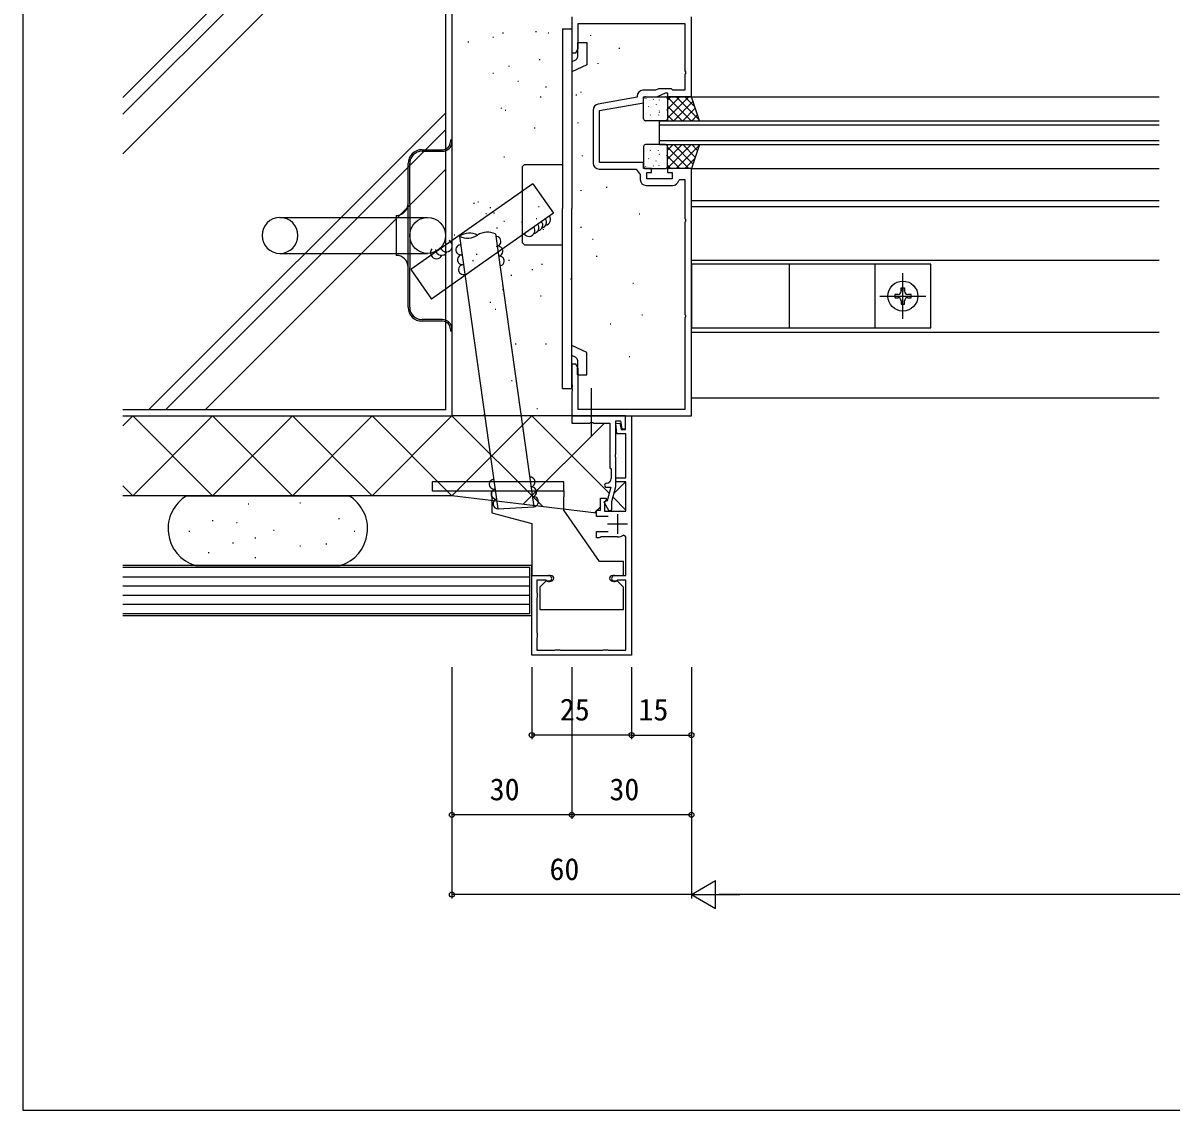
# Model space of a CAD drawing. Units: millimetres, scale not verified. Extents: x -437 to 438, y -681 to 679.
# Drawn here: x -436.7 to -149, y -681.2 to -408.7 of the extents above; entities that cross this region are included whole.
import ezdxf
from ezdxf.enums import TextEntityAlignment as Align

# ---------------------------------------------------------------- set-up
doc = ezdxf.new("R2010")
doc.units = ezdxf.units.MM
doc.header["$LTSCALE"] = 4
for name, color, linetype in [('0-2_YKK_11', 7, 'Continuous'), ('0-3_YKK_12', 2, 'Continuous'), ('0-4_YKK_13', 4, 'Continuous'), ('0-5_YKK_D', 6, 'Continuous'), ('0-6_YKK_ZWAK', 7, 'Continuous'), ('0-7_YSS_K', 3, 'Continuous'), ('0-8_YSS_KE', 3, 'Continuous')]:
    doc.layers.add(name, color=color, linetype=linetype)
doc.styles.add('ＭＳ ゴシック', font='')
doc.styles.get('ＭＳ ゴシック').set_extended_font_data('MS Gothic')

msp = doc.modelspace()

# ---------------------------------------------------------------- linework, layer by layer
at = {"layer": '0-2_YKK_11'}
for p, q in [((-293.82, -430.53), (-293.82, -443.83)), ((-280.52, -449.43), (-273.86, -449.43)), ((-287.69, -531.799), (-287.69, -536.799)), ((-285.19, -534.299), (-290.19, -534.299))]:
    msp.add_line(p, q, dxfattribs=at)
for points in [[(-299.19, -407.2), (-299.19, -416.2), (-298.19, -416.2), (-297.56, -415.108), (-297.56, -408.83), (-270.82, -408.83), (-270.82, -420.741), (-270.7, -420.925), (-270.7, -421.474), (-270.82, -421.658), (-270.82, -425.57), (-273.82, -425.57), (-274.19, -425.2), (-277.403, -425.2), (-278.196, -425.57), (-281.32, -425.57)], [(-269.19, -507.2), (-269.19, -445.2), (-275.19, -445.2), (-275.19, -446.2), (-273.99, -446.2), (-273.99, -447.8), (-280.39, -447.8), (-280.39, -446.2), (-279.19, -446.2), (-279.19, -445.2), (-281.19, -445.2), (-281.19, -443.7), (-292.19, -443.7), (-292.19, -430.639), (-281.19, -428.7), (-281.19, -427.2), (-277.835, -427.2), (-275.69, -426.2), (-275.19, -426.2), (-275.19, -427.2), (-269.19, -427.2), (-269.19, -407.2)], [(-282.82, -427.07), (-282.82, -427.332), (-292.581, -429.053)], [(-292.32, -445.33), (-282.99, -445.33), (-282.02, -446.715), (-282.02, -447.93)], [(-272.377, -448.155), (-272.081, -447.9), (-270.82, -447.9), (-270.82, -457.741), (-270.7, -457.925), (-270.7, -458.474), (-270.82, -458.658), (-270.82, -481.741), (-270.7, -481.925), (-270.7, -482.474), (-270.82, -482.658), (-270.82, -505.57), (-297.56, -505.57), (-297.56, -495.291), (-298.19, -494.2), (-299.19, -494.2), (-299.19, -499.241), (-299.07, -499.425), (-299.07, -499.974), (-299.19, -500.158), (-299.19, -500.241), (-299.07, -500.425), (-299.07, -500.974), (-299.19, -501.158), (-299.19, -507.2), (-269.19, -507.2)], [(-290.088, -532.399), (-292.99, -532.399), (-292.99, -530.799), (-291.99, -530.799), (-291.99, -527.799), (-290.59, -527.799), (-290.59, -528.299), (-290.79, -528.582), (-290.99, -528.865), (-290.99, -531.099), (-285.59, -531.099), (-285.59, -523.699), (-288.09, -523.699), (-288.09, -522.699), (-285.59, -522.699), (-285.59, -511.699), (-287.865, -511.699), (-288.09, -509.121), (-287.102, -508.991), (-286.818, -510.599), (-285.69, -510.599), (-285.69, -507.199), (-284.19, -507.199), (-284.19, -567.199), (-309.19, -567.199), (-309.19, -547.199), (-304.94, -547.199)], [(-285.69, -507.2), (-299.19, -507.2), (-299.19, -509), (-294.648, -509), (-294.465, -508.88), (-293.915, -508.88), (-293.732, -509), (-289.59, -509), (-289.59, -520.2), (-289.29, -520.5), (-289.29, -522.9)], [(-290.49, -525.1), (-289.385, -525.1), (-290.29, -528.477), (-291.145, -528.706), (-289.84, -530.967), (-289.09, -530.766), (-289.09, -528.635), (-288.09, -524.902), (-288.09, -517.658), (-288.21, -517.474), (-288.21, -516.925), (-288.09, -516.741), (-288.09, -508.4), (-286.962, -508.4), (-286.603, -510.436), (-285.69, -510.356), (-285.69, -507.2)], [(-287.69, -537.499), (-291.771, -537.499), (-292.03, -537.649), (-292.29, -537.799), (-292.99, -537.799), (-292.99, -536.199), (-290.088, -536.199)], [(-288.44, -547.199), (-285.59, -547.199), (-285.59, -537.473), (-286.179, -537.12)], [(-305.465, -548.485), (-305.675, -548.399), (-307.89, -548.399), (-307.89, -551.506), (-307.844, -551.666), (-307.844, -552.732), (-307.89, -552.892), (-307.89, -561.506), (-307.844, -561.666), (-307.844, -562.732), (-307.89, -562.892), (-307.89, -565.899), (-303.383, -565.899), (-303.223, -565.853), (-302.157, -565.853), (-301.997, -565.899), (-291.383, -565.899), (-291.223, -565.853), (-290.157, -565.853), (-289.997, -565.899), (-285.59, -565.899), (-285.59, -562.699), (-285.613, -562.584), (-285.613, -561.815), (-285.59, -561.699), (-285.59, -552.699), (-285.613, -552.584), (-285.613, -551.815), (-285.59, -551.699), (-285.59, -548.399), (-287.705, -548.399), (-287.915, -548.485)]]:
    msp.add_lwpolyline(points, dxfattribs=at)
for centre, radius, start, end in [((-281.32, -427.07), 1.5, 90.00001, 179.99999), ((-292.32, -430.53), 1.5, 100.00001, 179.99999), ((-292.32, -443.83), 1.5, 180.00001, 269.99999), ((-280.52, -447.93), 1.5, 180.00001, 269.99999), ((-273.86, -447.93), 1.5, 270, 351.37307), ((-290.49, -522.9), 1.2, 270.00001, 359.99999), ((-290.49, -524.6), 0.5, 89.99999, 270.00001), ((-287.69, -534.299), 3.2, 269.99999, 298.17862), ((-304.94, -547.949), 0.75, 225.58467, 89.99998), ((-288.44, -547.949), 0.75, 90.00002, 314.41533)]:
    msp.add_arc(centre, radius, start, end, dxfattribs=at)
at = {"layer": '0-3_YKK_12'}
for p, q in [((-269.19, -427.2), (-151.947, -427.2)), ((-277.19, -439.2), (-277.19, -433.2)), ((-277.19, -433.2), (-151.947, -433.2)), ((-277.19, -434.2), (-151.947, -434.2)), ((-277.19, -438.2), (-151.947, -438.2)), ((-277.19, -439.2), (-151.947, -439.2)), ((-269.19, -445.2), (-151.947, -445.2)), ((-269.19, -453.2), (-151.947, -453.2)), ((-269.19, -454.7), (-151.947, -454.7)), ((-269.19, -468.2), (-151.947, -468.2)), ((-269.19, -486.2), (-151.947, -486.2)), ((-294.19, -512.178), (-294.19, -500.258)), ((-269.19, -502.7), (-151.947, -502.7))]:
    msp.add_line(p, q, dxfattribs=at)
at = {"layer": '0-4_YKK_13'}
for p, q in [((-301.49, -410.2), (-301.49, -455.247)), ((-301.49, -410.2), (-299.191, -410.2)), ((-299.19, -410.2), (-299.19, -455.247)), ((-297.692, -413.586), (-297.692, -417.101)), ((-297.691, -413.586), (-295.391, -413.586)), ((-295.392, -413.586), (-295.392, -419.203)), ((-298.269, -418.008), (-299.191, -418.438)), ((-295.391, -419.203), (-299.19, -420.975)), ((-281.19, -432.7), (-281.19, -427.7)), ((-280.69, -427.2), (-275.69, -427.2)), ((-280.626, -427.644), (-280.65, -427.688)), ((-278.682, -427.836), (-278.77, -427.882)), ((-277.268, -428.007), (-277.275, -428.014)), ((-275.811, -428.434), (-275.835, -428.478)), ((-269.856, -427.2), (-275.19, -432.534)), ((-272.101, -427.2), (-275.19, -430.289)), ((-274.346, -427.2), (-275.19, -428.044)), ((-269.288, -433.2), (-275.19, -427.298)), ((-275.19, -427.7), (-275.19, -432.7)), ((-268.795, -428.384), (-273.611, -433.2)), ((-267.264, -432.979), (-273.043, -427.2)), ((-268.386, -429.612), (-270.798, -427.2)), ((-279.892, -429.669), (-279.916, -429.712)), ((-279.472, -429.982), (-279.48, -429.989)), ((-278.002, -429.077), (-278.026, -429.121)), ((-277.268, -431.102), (-277.292, -431.146)), ((-277.157, -430.725), (-277.246, -430.772)), ((-275.378, -430.511), (-275.402, -430.555)), ((-275.285, -429.827), (-275.292, -429.833)), ((-271.533, -433.2), (-275.19, -429.543)), ((-268.234, -430.068), (-271.366, -433.2)), ((-275.69, -433.2), (-280.69, -433.2)), ((-279.46, -431.745), (-279.484, -431.789)), ((-277.453, -431.768), (-277.46, -431.775)), ((-276.836, -433.179), (-276.847, -433.2)), ((-273.778, -433.2), (-275.19, -431.788)), ((-267.673, -431.752), (-269.121, -433.2)), ((-329.59, -437.964), (-329.19, -437.964)), ((-329.59, -437.964), (-329.59, -438.464)), ((-329.19, -437.964), (-329.19, -438.464)), ((-329.19, -438.464), (-329.19, -485.464)), ((-281.19, -439.7), (-281.19, -444.7)), ((-275.69, -439.2), (-280.69, -439.2)), ((-276.836, -439.221), (-276.847, -439.2)), ((-269.288, -439.2), (-275.19, -445.101)), ((-271.533, -439.2), (-275.19, -442.856)), ((-273.778, -439.2), (-275.19, -440.611)), ((-275.19, -444.7), (-275.19, -439.7)), ((-269.856, -445.2), (-275.19, -439.865)), ((-268.795, -444.015), (-273.611, -439.2)), ((-267.264, -439.42), (-273.043, -445.2)), ((-268.234, -442.331), (-271.366, -439.2)), ((-267.673, -440.647), (-269.121, -439.2)), ((-336.69, -440.464), (-331.59, -440.464)), ((-336.69, -440.864), (-331.59, -440.864)), ((-279.892, -442.731), (-279.916, -442.687)), ((-279.46, -440.654), (-279.484, -440.61)), ((-279.472, -442.417), (-279.48, -442.41)), ((-277.453, -440.631), (-277.46, -440.624)), ((-277.268, -441.297), (-277.292, -441.253)), ((-277.157, -441.674), (-277.246, -441.627)), ((-275.378, -441.888), (-275.402, -441.845)), ((-275.285, -442.572), (-275.292, -442.566)), ((-272.101, -445.2), (-275.19, -442.11)), ((-268.386, -442.787), (-270.798, -445.2)), ((-340.19, -453.964), (-340.19, -443.964)), ((-339.79, -453.964), (-339.79, -443.964)), ((-311.491, -444.711), (-310.99, -444.211)), ((-311.491, -463.806), (-311.491, -444.711)), ((-310.99, -444.211), (-301.491, -444.21)), ((-280.69, -445.2), (-275.69, -445.2)), ((-280.626, -444.755), (-280.65, -444.712)), ((-278.682, -444.563), (-278.77, -444.517)), ((-278.002, -443.322), (-278.026, -443.278)), ((-277.268, -444.392), (-277.275, -444.385)), ((-275.811, -443.965), (-275.835, -443.921)), ((-274.346, -445.2), (-275.19, -444.355)), ((-340.19, -469.964), (-340.19, -453.964)), ((-339.79, -453.964), (-339.79, -469.964)), ((-343.19, -456.964), (-343.19, -466.964)), ((-301.49, -500.294), (-301.49, -455.247)), ((-299.19, -500.294), (-299.19, -455.247)), ((-372.29, -457.464), (-335.29, -457.464)), ((-311.491, -463.806), (-310.991, -464.305)), ((-310.991, -464.305), (-301.49, -464.306)), ((-372.29, -466.464), (-335.29, -466.464)), ((-340.19, -479.964), (-340.19, -469.964)), ((-339.79, -479.964), (-339.79, -469.964)), ((-244.69, -469.156), (-244.69, -485.156)), ((-223.19, -469.156), (-223.19, -485.156)), ((-216.19, -482.906), (-216.19, -471.406)), ((-221.94, -477.156), (-210.44, -477.156)), ((-216.6, -475.106), (-216.6, -475.926)), ((-215.78, -475.926), (-215.78, -475.106)), ((-214.96, -477.566), (-214.14, -477.566)), ((-331.59, -483.064), (-336.69, -483.064)), ((-331.59, -483.464), (-336.69, -483.464)), ((-329.59, -485.464), (-329.59, -485.964)), ((-329.19, -485.964), (-329.59, -485.964)), ((-329.19, -485.464), (-329.19, -485.964)), ((-295.391, -491.29), (-299.19, -489.518)), ((-295.391, -496.908), (-295.391, -491.29)), ((-298.269, -492.486), (-299.191, -492.056)), ((-297.692, -496.908), (-297.691, -493.393)), ((-297.691, -496.908), (-295.391, -496.908)), ((-301.49, -500.294), (-299.19, -500.294)), ((-301.19, -523.699), (-334.19, -523.699)), ((-334.19, -523.699), (-334.19, -525.999)), ((-334.19, -525.999), (-301.19, -525.999)), ((-319.19, -527.499), (-319.19, -525.999)), ((-301.19, -525.999), (-301.19, -523.699)), ((-301.19, -525.999), (-301.19, -527.499)), ((-319.19, -527.499), (-319.19, -531.52)), ((-301.19, -530.846), (-301.19, -527.499)), ((-319.19, -531.52), (-309.19, -534.199)), ((-309.19, -534.199), (-309.19, -547.199)), ((-286.19, -547.199), (-286.19, -543.699)), ((-309.19, -547.199), (-304.39, -547.199)), ((-305.69, -548.599), (-307.19, -550.099)), ((-304.39, -548.599), (-305.69, -548.599)), ((-288.99, -547.199), (-286.19, -547.199)), ((-287.69, -548.599), (-288.99, -548.599)), ((-286.19, -550.099), (-287.69, -548.599)), ((-307.19, -550.099), (-307.19, -555.699)), ((-286.19, -555.699), (-286.19, -550.099)), ((-307.19, -555.699), (-286.19, -555.699))]:
    msp.add_line(p, q, dxfattribs=at)
for points in [[(-267.19, -433.2), (-269.19, -427.2), (-275.19, -427.2), (-275.19, -433.2)], [(-267.19, -439.2), (-269.19, -445.2), (-275.19, -445.2), (-275.19, -439.2)], [(-269.19, -485.156), (-209.19, -485.156), (-209.19, -469.156), (-269.19, -469.156)]]:
    msp.add_lwpolyline(points, close=True, dxfattribs=at)
for points in [[(-217.42, -476.746), (-218.24, -476.746), (-218.24, -477.566), (-217.42, -477.566)], [(-216.6, -475.926), (-216.6, -475.106), (-215.78, -475.106), (-215.78, -475.926)], [(-214.14, -477.566), (-214.14, -476.746), (-214.96, -476.746)], [(-216.6, -478.386), (-216.6, -479.206), (-215.78, -479.206), (-215.78, -478.386)], [(-286.19, -543.699), (-292.19, -543.699), (-301.19, -530.846)]]:
    msp.add_lwpolyline(points, dxfattribs=at)
for centre, radius in [((-335.29, -461.964), 4.5), ((-216.19, -477.156), 3.75)]:
    msp.add_circle(centre, radius, dxfattribs=at)
for centre, radius, start, end in [((-298.691, -417.101), 1, 294.96366, 0.01399), ((-280.69, -427.7), 0.5, 90, 180), ((-275.69, -427.7), 0.5, 0, 90), ((-280.69, -432.7), 0.5, 180, 270), ((-275.69, -432.7), 0.5, 270, 0), ((-331.59, -438.464), 2.4, 270, 0), ((-331.59, -438.464), 2, 270, 0), ((-280.69, -439.7), 0.5, 90, 180), ((-275.69, -439.7), 0.5, 0, 90), ((-336.69, -443.964), 3.5, 90, 180), ((-336.69, -443.964), 3.1, 90, 180), ((-280.69, -444.7), 0.5, 180, 270), ((-275.69, -444.7), 0.5, 270, 0), ((-343.19, -453.964), 3, 270, 0), ((-372.29, -461.964), 4.5, 90, 270), ((-372.29, -461.964), 4.5, 270, 90), ((-343.19, -469.964), 3, 0, 90), ((-217.42, -475.926), 0.82, 270, 0), ((-217.42, -478.386), 0.82, 0, 90), ((-214.96, -475.926), 0.82, 180, 270), ((-214.96, -478.386), 0.82, 90, 180), ((-336.69, -479.964), 3.5, 180, 270), ((-336.69, -479.964), 3.1, 180, 270), ((-331.59, -485.464), 2.4, 0, 90), ((-331.59, -485.464), 2, 0, 90), ((-298.691, -493.392), 1, 359.99213, 65.01997), ((-304.39, -547.899), 0.7, 270, 90), ((-288.99, -547.899), 0.7, 90, 270)]:
    msp.add_arc(centre, radius, start, end, dxfattribs=at)
at = {"layer": '0-5_YKK_D'}
for p, q in [((-329.191, -570.199), (-329.192, -628.194)), ((-329.19, -570.199), (-329.19, -608.2)), ((-309.19, -570.199), (-309.19, -588.2)), ((-299.19, -570.199), (-299.19, -608.2)), ((-299.19, -570.199), (-299.19, -608.2)), ((-284.19, -570.199), (-284.19, -588.2)), ((-284.19, -570.199), (-284.19, -588.2)), ((-269.191, -570.199), (-269.192, -628.195)), ((-269.19, -570.199), (-269.19, -628.2)), ((-269.19, -570.199), (-269.19, -588.2)), ((-269.19, -570.199), (-269.19, -608.2)), ((-284.19, -587.2), (-309.19, -587.2)), ((-284.19, -587.2), (-269.19, -587.2)), ((-299.19, -607.2), (-329.19, -607.2)), ((-269.19, -607.2), (-299.19, -607.2)), ((-269.19, -627.2), (-263.128, -623.7)), ((-263.128, -630.7), (-263.128, -623.7)), ((-269.192, -627.195), (-329.192, -627.194)), ((-269.19, -627.2), (-263.128, -630.7)), ((-269.19, -627.2), (-257.066, -627.2)), ((243.81, -627.199), (-262.19, -627.2))]:
    msp.add_line(p, q, dxfattribs=at)
for centre in [(-309.19, -587.2), (-284.19, -587.2), (-284.19, -587.2), (-269.19, -587.2), (-329.19, -607.2), (-299.19, -607.2), (-299.19, -607.2), (-269.19, -607.2), (-329.192, -627.194)]:
    msp.add_circle(centre, 0.637, dxfattribs=at)
at = {"layer": '0-6_YKK_ZWAK'}
msp.add_line((-436.7, 643.8), (-436.7, -681.2), dxfattribs=at)
msp.add_lwpolyline([(-436.7, -681.2), (438.3, -681.2), (438.3, 643.8)], dxfattribs=at)
at = {"layer": '0-7_YSS_K'}
for p, q in [((-343.052, -358.698), (-411.7, -427.346)), ((-338.809, -358.698), (-411.7, -431.589)), ((-328.91, -358.698), (-411.7, -441.488)), ((-330.69, -505.699), (-330.69, -400.083)), ((-316.306, -411.29), (-316.506, -411.29)), ((-308.168, -410.785), (-308.168, -410.985)), ((-304.897, -411.29), (-305.097, -411.29)), ((-325.099, -413.358), (-325.099, -413.558)), ((-318.766, -412.322), (-318.966, -412.322)), ((-294.451, -411.736), (-294.451, -411.936)), ((-287.149, -415.094), (-287.349, -415.094)), ((-314.952, -419.44), (-314.952, -419.64)), ((-307.233, -417.802), (-307.233, -418.002)), ((-292.676, -418.746), (-292.676, -418.946)), ((-318.766, -421.411), (-318.966, -421.411)), ((-312.503, -423.334), (-312.703, -423.334)), ((-305.528, -424.77), (-305.728, -424.77)), ((-306.999, -427.159), (-306.999, -427.359)), ((-297.924, -426.82), (-298.124, -426.82)), ((-296.935, -425.933), (-296.935, -426.133)), ((-330.69, -431.189), (-405.2, -505.699)), ((-316.824, -429.967), (-316.824, -430.167)), ((-315.672, -430.623), (-315.872, -430.623)), ((-297.645, -433.653), (-297.645, -433.853)), ((-330.69, -435.432), (-400.958, -505.699)), ((-308.383, -435.06), (-308.583, -435.06)), ((-315.989, -442.349), (-316.189, -442.349)), ((-296.58, -441.905), (-296.58, -442.105)), ((-330.69, -445.331), (-391.058, -505.699)), ((-308.904, -448.988), (-303.725, -456.349)), ((-296.935, -450.601), (-296.935, -450.801)), ((-290.318, -449.955), (-290.518, -449.955)), ((-323.695, -453.827), (-323.695, -454.027)), ((-322.52, -453.617), (-322.72, -453.617)), ((-303.725, -456.349), (-320.896, -468.43)), ((-320.544, -456.58), (-320.744, -456.58)), ((-319.475, -455.026), (-319.675, -455.026)), ((-318.569, -456.383), (-318.769, -456.383)), ((-307.306, -454.802), (-307.506, -454.802)), ((-282.078, -456.611), (-282.278, -456.611)), ((-317.985, -459.998), (-317.985, -460.198)), ((-315.992, -458.438), (-316.192, -458.438)), ((-311.677, -458.506), (-311.677, -458.706)), ((-307.899, -457.766), (-308.099, -457.766)), ((-296.935, -459.829), (-296.935, -460.029)), ((-328.448, -461.915), (-328.648, -461.915)), ((-327.275, -462.148), (-317.675, -530.51)), ((-318.292, -461.6), (-308.692, -529.963)), ((-306.297, -460.377), (-306.297, -460.577)), ((-293.804, -462.949), (-294.004, -462.949)), ((-320.896, -468.43), (-334.355, -477.9)), ((-323.921, -468.185), (-323.921, -468.385)), ((-322.908, -466.736), (-323.108, -466.736)), ((-314.814, -468.238), (-315.014, -468.238)), ((-292.942, -467.105), (-292.942, -467.305)), ((-339.534, -470.539), (-334.355, -477.9)), ((-309.104, -470.436), (-309.104, -470.636)), ((-306.516, -469.226), (-306.716, -469.226)), ((-314.222, -471.992), (-314.422, -471.992)), ((-299.362, -472.783), (-299.362, -472.983)), ((-283.663, -474.042), (-283.863, -474.042)), ((-316.306, -475.627), (-316.506, -475.627)), ((-306.798, -477.211), (-306.998, -477.211)), ((-319.475, -478.796), (-319.675, -478.796)), ((-318.173, -480.488), (-318.373, -480.488)), ((-281.444, -481.965), (-281.644, -481.965)), ((-289.367, -484.184), (-289.567, -484.184)), ((-313.137, -489.254), (-313.337, -489.254)), ((-305.531, -489.254), (-305.731, -489.254)), ((-284.613, -492.424), (-284.813, -492.424)), ((-314.088, -498.445), (-314.288, -498.445)), ((-330.69, -505.699), (-411.7, -505.699)), ((-307.749, -505.418), (-307.949, -505.418)), ((-409.19, -507.199), (-411.7, -509.709)), ((-389.19, -507.199), (-409.19, -527.199)), ((-389.19, -527.199), (-409.19, -507.199)), ((-369.19, -507.199), (-389.19, -527.199)), ((-369.19, -527.199), (-389.19, -507.199)), ((-349.19, -507.199), (-369.19, -527.199)), ((-349.19, -527.199), (-369.19, -507.199)), ((-329.19, -527.199), (-349.19, -507.199)), ((-329.19, -507.199), (-349.19, -527.199)), ((-298.9, -507.2), (-329.19, -507.199)), ((-309.19, -507.199), (-329.19, -527.199)), ((-306.44, -529.949), (-329.19, -507.199)), ((-321.06, -507.002), (-321.26, -507.002)), ((-290.99, -509), (-311.347, -529.356)), ((-289.788, -526.601), (-309.19, -507.2)), ((-409.19, -527.199), (-411.7, -524.689)), ((-285.734, -523.743), (-288.528, -526.538)), ((-380.061, -529.353), (-380.261, -529.353)), ((-367.151, -529.109), (-367.351, -529.109)), ((-290.976, -528.985), (-290.99, -528.999)), ((-290.225, -528.235), (-290.532, -528.541)), ((-285.59, -530.799), (-288.808, -527.581)), ((-317.676, -530.507), (-308.692, -529.96)), ((-291.99, -529.999), (-293.504, -531.513)), ((-389.073, -533.494), (-389.273, -533.494)), ((-382.983, -533.981), (-383.183, -533.981)), ((-357.408, -533.006), (-357.608, -533.006)), ((-394.918, -536.173), (-395.118, -536.173)), ((-378.356, -537.878), (-378.556, -537.878)), ((-373.728, -535.929), (-373.928, -535.929)), ((-353.511, -536.173), (-353.711, -536.173)), ((-383.958, -539.096), (-384.158, -539.096)), ((-367.151, -539.826), (-367.351, -539.826)), ((-360.575, -539.339), (-360.775, -539.339)), ((-390.047, -541.531), (-390.247, -541.531)), ((-378.356, -542.749), (-378.556, -542.749)), ((-411.7, -547.499), (-309.69, -547.499)), ((-411.7, -549.799), (-309.69, -549.799)), ((-411.7, -552.099), (-309.69, -552.099)), ((-411.7, -554.399), (-309.69, -554.399))]:
    msp.add_line(p, q, dxfattribs=at)
for points in [[(-308.904, -448.988), (-326.075, -461.069), (-339.534, -470.539)], [(-411.7, -557.199), (-309.19, -557.199), (-309.19, -544.699), (-411.7, -544.699)], [(-411.7, -556.699), (-309.69, -556.699), (-309.69, -545.199), (-411.7, -545.199)]]:
    msp.add_lwpolyline(points, dxfattribs=at)
for centre, radius, start, end in [((-305.985, -457.938), 1.5, 281.55154, 35.12972), ((-309.911, -460.701), 1.5, 215.12972, 35.12972), ((-308.929, -460.01), 1.5, 281.55154, 35.12972), ((-307.948, -459.319), 1.5, 281.55154, 35.12972), ((-306.966, -458.629), 1.5, 281.55154, 35.12972), ((-324.793, -465.901), 4.5, 63.48538, 123.48542), ((-325.266, -458.121), 4.5, 243.48538, 303.48542), ((-320.301, -465.627), 4.5, 63.48542, 123.48538), ((-318.179, -463.447), 1.25, 273.48577, 93.48595), ((-333.068, -466.29), 1.5, 141.24162, 334.39198), ((-331.83, -465.443), 1.5, 182.61779, 334.39198), ((-330.592, -464.595), 1.5, 197.33398, 62.70326), ((-326.958, -465.567), 1.25, 98.48006, 278.48025), ((-317.702, -465.908), 1.25, 278.48577, 98.48595), ((-326.589, -468.04), 1.25, 98.48006, 278.48025), ((-317.333, -468.381), 1.25, 278.48577, 98.48595), ((-326.328, -470.529), 1.25, 98.48581, 278.48599), ((-318.597, -524.335), 1.25, 98.48536, 278.48554), ((-309.615, -523.778), 1.25, 280.4418, 95.54528), ((-318.12, -526.792), 1.25, 101.50759, 274.47949), ((-309.246, -526.251), 1.25, 279.45732, 96.52976), ((-317.643, -529.253), 1.25, 107.54016, 273.49129), ((-308.768, -528.712), 1.25, 273.4854, 93.48559)]:
    msp.add_arc(centre, radius, start, end, dxfattribs=at)
at = {"layer": '0-8_YSS_KE'}
for p, q in [((-329.19, -401.199), (-329.19, -507.199)), ((-411.7, -507.199), (-329.19, -507.199)), ((-411.7, -507.199), (-329.19, -507.199)), ((-329.19, -527.199), (-411.7, -527.199)), ((-395.604, -527.199), (-355.068, -527.199)), ((-292.99, -531.575), (-329.19, -527.199)), ((-393.459, -544.699), (-357.214, -544.699))]:
    msp.add_line(p, q, dxfattribs=at)
for centre, start, end in [((-390.719, -535.482), 120.53042, 253.44764), ((-359.953, -535.482), 286.55236, 59.46958)]:
    msp.add_arc(centre, 9.616, start, end, dxfattribs=at)

# ---------------------------------------------------------------- texts
at = {"layer": '0-5_YKK_D', "style": 'ＭＳ ゴシック'}
for s, p in [('25', (-302.145, -585.2)), ('15', (-282.443, -585.2)), ('30', (-319.73, -605.2)), ('30', (-289.73, -605.2))]:
    msp.add_text(s, height=5.499, dxfattribs=at).set_placement(p, align=Align.BOTTOM_LEFT)
msp.add_text('60', height=5.499, rotation=359.999, dxfattribs=at).set_placement((-304.753, -625.194), align=Align.BOTTOM_LEFT)

doc.saveas('drawing.dxf')
